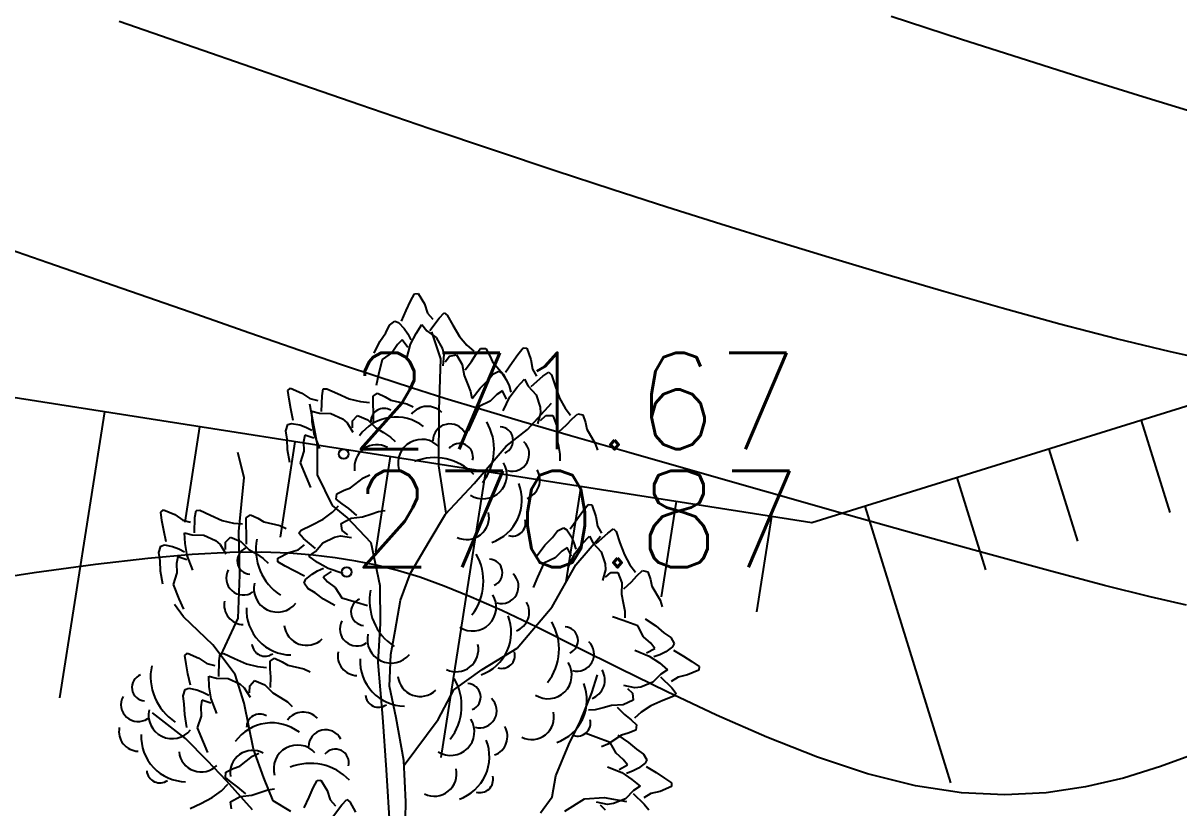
# Model space of a CAD drawing. Extents: x 524954 to 526204, y 9523489 to 9524010.
# Drawn here: x 525257.37 to 525269.35, y 9523710.71 to 9523718.84 of the extents above; entities that cross this region are included whole.
import ezdxf

# ---------------------------------------------------------------- set-up
doc = ezdxf.new("R2010")
doc.units = 0
doc.header["$PDMODE"] = 33
doc.header["$PDSIZE"] = 0.1
doc.linetypes.add('ACAD_ISO12W100', pattern=[21, 12, -3, 0, -3, 0, -3])
for name, color, linetype in [('Arbre', 34, 'ACAD_ISO12W100'), ('CN_01_00', 3, 'Continuous'), ('CN_02_00', 4, 'Continuous'), ('Haut_Talus', 30, 'Continuous'), ('Talus', 2, 'Continuous'), ('TopoAlt', 3, 'Continuous'), ('TOPOJIS', 7, 'Continuous')]:
    doc.layers.add(name, color=color, linetype=linetype)
doc.styles.add('Simplex 1.0', font='Simplex.shx', dxfattribs={"width": 0.99, "height": 1})

# ---------------------------------------------------------------- blocks, each defined once
blk = doc.blocks.new('TCPOINT M')
at = {"color": 0}
blk.add_point((0, 0), dxfattribs=at)
at = {"layer": 'TopoAlt', "style": 'Simplex 1.0', "width": 0.99}
blk.add_attdef('ALT', (0.15, 0.15), '', height=1, dxfattribs=at)
blk = doc.blocks.new('v088')
at = {"linetype": 'Continuous'}
for p, q in [((-0.024, 12.318), (0.016, 12.396)), ((0.016, 12.396), (0.055, 12.4)), ((0.055, 12.4), (0.118, 12.291)), ((-0.069, 12.224), (-0.024, 12.318)), ((0.118, 12.291), (0.152, 12.195)), ((-0.243, 12.069), (-0.188, 12.111)), ((-0.188, 12.111), (-0.15, 12.099)), ((-0.118, 12.113), (-0.069, 12.224)), ((0.152, 12.195), (0.207, 12.131)), ((0.175, 12.015), (0.272, 12.144)), ((0.272, 12.144), (0.324, 12.197)), ((0.324, 12.197), (0.356, 12.175)), ((0.356, 12.175), (0.415, 12.069)), ((-0.344, 11.901), (-0.283, 11.991)), ((-0.283, 11.991), (-0.243, 12.069)), ((-0.15, 12.099), (-0.092, 12.035)), ((-0.092, 12.035), (-0.054, 11.98)), ((0.032, 11.984), (0.092, 12.078)), ((0.092, 12.078), (0.144, 12.013)), ((0.144, 12.013), (0.24, 11.942)), ((0.29, 11.722), (0.197, 12)), ((0.415, 12.069), (0.484, 11.953)), ((-0.403, 11.78), (-0.344, 11.901)), ((-0.162, 11.869), (-0.217, 11.788)), ((-0.112, 11.918), (-0.162, 11.869)), ((-0.054, 11.839), (-0.112, 11.918)), ((-0.066, 11.715), (-0.025, 11.872)), ((-0.054, 11.98), (-0.022, 11.919)), ((-0.025, 11.872), (0.032, 11.984)), ((0.24, 11.942), (0.305, 11.825)), ((0.484, 11.953), (0.56, 11.862)), ((-0.217, 11.788), (-0.32, 11.714)), ((0.305, 11.825), (0.32, 11.765)), ((0.32, 11.765), (0.311, 11.65)), ((0.334, 11.69), (0.378, 11.749)), ((0.378, 11.749), (0.45, 11.762)), ((0.45, 11.762), (0.511, 11.664)), ((0.56, 11.862), (0.63, 11.801)), ((0.608, 11.694), (0.653, 11.766)), ((0.653, 11.766), (0.699, 11.829)), ((0.699, 11.829), (0.754, 11.828)), ((0.754, 11.828), (0.796, 11.754)), ((0.796, 11.754), (0.824, 11.689)), ((1.027, 11.683), (1.089, 11.768)), ((1.089, 11.768), (1.142, 11.837)), ((1.142, 11.837), (1.181, 11.833)), ((1.181, 11.833), (1.223, 11.714)), ((-0.32, 11.714), (-0.357, 11.558)), ((0.27, 11.193), (0.29, 11.722)), ((0.511, 11.664), (0.53, 11.547)), ((0.542, 11.608), (0.608, 11.694)), ((0.824, 11.689), (0.934, 11.561)), ((0.958, 11.583), (1.027, 11.683)), ((1.223, 11.714), (1.239, 11.614)), ((-0.357, 11.558), (-0.382, 11.444)), ((0.53, 11.547), (0.565, 11.463)), ((0.773, 11.494), (0.827, 11.564)), ((0.827, 11.564), (0.889, 11.595)), ((0.889, 11.595), (0.923, 11.575)), ((0.923, 11.575), (0.969, 11.502)), ((0.934, 11.561), (0.97, 11.497)), ((1.081, 11.429), (1.158, 11.51)), ((1.158, 11.51), (1.196, 11.437)), ((1.227, 11.433), (1.346, 11.541)), ((1.239, 11.614), (1.281, 11.541)), ((1.346, 11.541), (1.408, 11.583)), ((1.408, 11.583), (1.435, 11.556)), ((1.435, 11.556), (1.473, 11.441)), ((-1.299, 11.392), (-1.27, 11.417)), ((-1.285, 11.305), (-1.299, 11.392)), ((-1.27, 11.417), (-1.154, 11.366)), ((-0.943, 11.337), (-0.932, 11.411)), ((-0.932, 11.411), (-0.894, 11.412)), ((-0.894, 11.412), (-0.784, 11.361)), ((0.565, 11.463), (0.596, 11.383)), ((0.615, 11.31), (0.696, 11.418)), ((0.696, 11.418), (0.773, 11.494)), ((0.927, 11.391), (0.869, 11.352)), ((0.969, 11.302), (0.927, 11.391)), ((0.969, 11.502), (0.996, 11.441)), ((0.996, 11.441), (1.016, 11.375)), ((1.004, 11.329), (1.081, 11.429)), ((1.196, 11.437), (1.277, 11.348)), ((1.473, 11.441), (1.519, 11.314)), ((-1.266, 11.203), (-1.285, 11.305)), ((-1.154, 11.366), (-1.07, 11.309)), ((-1.07, 11.309), (-0.988, 11.29)), ((-0.947, 11.176), (-0.943, 11.337)), ((-0.784, 11.361), (-0.66, 11.307)), ((-0.66, 11.307), (-0.544, 11.278)), ((-0.544, 11.278), (-0.452, 11.27)), ((-0.413, 11.333), (-0.367, 11.365)), ((-0.413, 11.254), (-0.413, 11.333)), ((-0.367, 11.365), (-0.29, 11.329)), ((-0.29, 11.329), (-0.229, 11.292)), ((-0.229, 11.292), (-0.065, 11.254)), ((0.596, 11.383), (0.609, 11.315)), ((0.8, 11.283), (0.685, 11.229)), ((0.869, 11.352), (0.8, 11.283)), ((0.935, 11.183), (1.004, 11.329)), ((1.277, 11.348), (1.319, 11.221)), ((1.519, 11.314), (1.577, 11.21)), ((-1.241, 11.084), (-1.266, 11.203)), ((-0.991, 10.831), (-1.069, 11.252)), ((-1.05, 11.179), (-0.971, 11.157)), ((-1.044, 11.067), (-1.05, 11.179)), ((-0.971, 11.157), (-0.851, 11.155)), ((-0.851, 11.155), (-0.73, 11.098)), ((-0.408, 11.17), (-0.413, 11.254)), ((-0.41, 11.061), (-0.408, 11.17)), ((-0.065, 11.254), (0.001, 11.223)), ((0.269, 10.614), (0.27, 11.193)), ((0.685, 11.229), (0.619, 11.083)), ((1.188, 10.988), (1.437, 11.261)), ((1.323, 11.16), (1.292, 11.048)), ((1.319, 11.221), (1.323, 11.16)), ((1.577, 11.21), (1.635, 11.137)), ((1.65, 11.098), (1.708, 11.152)), ((1.708, 11.152), (1.762, 11.141)), ((-1.317, 10.975), (-1.297, 11.041)), ((-1.297, 11.041), (-1.259, 11.053)), ((-1.259, 11.053), (-1.174, 11.037)), ((-1.174, 11.037), (-1.111, 11.014)), ((-1.024, 10.943), (-1.044, 11.067)), ((-0.73, 11.098), (-0.682, 11.059)), ((-0.682, 11.059), (-0.622, 10.96)), ((-0.626, 11.08), (-0.576, 11.133)), ((-0.626, 11.006), (-0.626, 11.08)), ((-0.576, 11.133), (-0.468, 11.09)), ((-0.468, 11.09), (-0.384, 11.005)), ((0.619, 11.083), (0.573, 10.975)), ((1.323, 11.083), (1.377, 11.133)), ((1.377, 11.133), (1.45, 11.133)), ((1.45, 11.133), (1.492, 11.025)), ((1.512, 10.964), (1.592, 11.037)), ((1.592, 11.037), (1.65, 11.098)), ((1.762, 11.141), (1.789, 11.06)), ((1.789, 11.06), (1.804, 10.991)), ((-1.303, 10.889), (-1.317, 10.975)), ((-1.122, 10.929), (-1.134, 10.861)), ((-1.029, 10.899), (-1.122, 10.929)), ((-1.111, 11.014), (-1.05, 10.983)), ((-0.966, 10.792), (-1.024, 10.943)), ((-0.384, 11.005), (-0.307, 10.958)), ((-0.307, 10.958), (-0.234, 10.911)), ((-0.234, 10.911), (-0.184, 10.864)), ((0.968, 10.816), (1.188, 10.988)), ((1.492, 11.025), (1.489, 10.906)), ((1.804, 10.991), (1.889, 10.844)), ((-1.3, 10.78), (-1.303, 10.889)), ((-1.134, 10.861), (-1.131, 10.763)), ((-0.991, 10.52), (-0.991, 10.831)), ((0.634, 10.429), (0.968, 10.816)), ((1.489, 10.906), (1.508, 10.818)), ((1.508, 10.818), (1.523, 10.733)), ((1.889, 10.844), (1.912, 10.775)), ((-1.749, 10.491), (-1.817, 10.751)), ((-1.277, 10.647), (-1.3, 10.78)), ((-1.131, 10.763), (-1.171, 10.642)), ((1.523, 10.733), (1.523, 10.664)), ((-1.171, 10.642), (-1.109, 10.494)), ((0.345, 10.122), (0.269, 10.614)), ((-1.806, 9.931), (-1.749, 10.491)), ((-1.109, 10.494), (-1.063, 10.387)), ((-0.835, 10.2), (-0.991, 10.52)), ((-0.648, 10.385), (-0.514, 10.488)), ((-0.514, 10.488), (-0.448, 10.519)), ((0.336, 10.112), (0.634, 10.429)), ((-0.796, 10.268), (-0.791, 10.323)), ((-0.791, 10.323), (-0.715, 10.36)), ((-0.715, 10.36), (-0.648, 10.385)), ((-0.836, 10.131), (-0.771, 10.198)), ((-0.683, 10.078), (-0.835, 10.2)), ((-0.735, 10.218), (-0.796, 10.268)), ((-0.666, 10.169), (-0.735, 10.218)), ((1.762, 10.142), (1.816, 10.212)), ((1.816, 10.212), (1.854, 10.208)), ((1.854, 10.208), (1.896, 10.089)), ((-2.616, 10.132), (-2.587, 10.158)), ((-2.603, 10.046), (-2.616, 10.132)), ((-2.587, 10.158), (-2.471, 10.107)), ((-2.471, 10.107), (-2.388, 10.049)), ((-2.264, 9.917), (-2.261, 10.077)), ((-2.261, 10.077), (-2.249, 10.151)), ((-2.249, 10.151), (-2.211, 10.152)), ((-2.211, 10.152), (-2.101, 10.101)), ((-2.101, 10.101), (-1.977, 10.047)), ((-1.731, 9.995), (-1.73, 10.074)), ((-1.73, 10.074), (-1.685, 10.105)), ((-1.685, 10.105), (-1.608, 10.069)), ((-1.608, 10.069), (-1.547, 10.033)), ((-0.931, 10.06), (-0.836, 10.131)), ((-0.743, 10.015), (-0.642, 10.071)), ((-0.435, 9.816), (-0.683, 10.078)), ((-0.583, 10.098), (-0.666, 10.169)), ((-0.642, 10.071), (-0.523, 10.083)), ((-0.523, 10.083), (-0.438, 10.113)), ((-0.438, 10.113), (-0.356, 10.14)), ((-0.356, 10.14), (-0.287, 10.149)), ((0.168, 9.829), (0.336, 10.112)), ((1.7, 10.058), (1.762, 10.142)), ((1.896, 10.089), (1.912, 9.989)), ((-2.583, 9.943), (-2.603, 10.046)), ((-2.388, 10.049), (-2.306, 10.03)), ((-1.977, 10.047), (-1.862, 10.018)), ((-1.862, 10.018), (-1.769, 10.01)), ((-1.725, 9.911), (-1.731, 9.995)), ((-1.547, 10.033), (-1.382, 9.994)), ((-1.382, 9.994), (-1.316, 9.963)), ((-1.161, 9.945), (-1.051, 9.998)), ((-1.051, 9.998), (-0.931, 10.06)), ((-0.734, 9.943), (-0.743, 10.015)), ((1.5, 9.939), (1.562, 9.969)), ((1.562, 9.969), (1.596, 9.95)), ((1.596, 9.95), (1.643, 9.877)), ((1.631, 9.958), (1.7, 10.058)), ((1.912, 9.989), (1.954, 9.915)), ((2.019, 9.915), (2.081, 9.958)), ((2.081, 9.958), (2.108, 9.931)), ((-2.558, 9.824), (-2.583, 9.943)), ((-2.368, 9.919), (-2.288, 9.897)), ((-2.362, 9.808), (-2.368, 9.919)), ((-2.288, 9.897), (-2.168, 9.895)), ((-2.168, 9.895), (-2.047, 9.839)), ((-2.047, 9.839), (-2, 9.799)), ((-1.943, 9.82), (-1.893, 9.873)), ((-1.893, 9.873), (-1.786, 9.83)), ((-1.797, 9.483), (-1.806, 9.931)), ((-1.786, 9.83), (-1.702, 9.745)), ((-1.728, 9.802), (-1.725, 9.911)), ((-1.184, 9.915), (-1.161, 9.945)), ((-1.134, 9.859), (-1.184, 9.915)), ((-1.012, 9.755), (-1.134, 9.859)), ((-0.934, 9.816), (-0.814, 9.874)), ((-0.814, 9.874), (-0.753, 9.886)), ((-0.753, 9.886), (-0.639, 9.87)), ((-0.677, 9.896), (-0.734, 9.943)), ((-0.025, 9.501), (0.168, 9.829)), ((1.369, 9.792), (1.446, 9.869)), ((1.446, 9.869), (1.5, 9.939)), ((1.643, 9.877), (1.669, 9.815)), ((1.69, 9.587), (1.945, 9.885)), ((1.754, 9.804), (1.831, 9.885)), ((1.831, 9.885), (1.869, 9.812)), ((1.9, 9.808), (2.019, 9.915)), ((2.108, 9.931), (2.146, 9.815)), ((-2.634, 9.715), (-2.614, 9.781)), ((-2.621, 9.629), (-2.634, 9.715)), ((-2.614, 9.781), (-2.576, 9.793)), ((-2.576, 9.793), (-2.492, 9.777)), ((-2.492, 9.777), (-2.428, 9.754)), ((-2.428, 9.754), (-2.368, 9.723)), ((-2.342, 9.683), (-2.362, 9.808)), ((-2, 9.799), (-1.94, 9.7)), ((-1.944, 9.746), (-1.943, 9.82)), ((-1.702, 9.745), (-1.624, 9.699)), ((-1.402, 9.657), (-1.289, 9.715)), ((-1.289, 9.715), (-1.192, 9.743)), ((-1.192, 9.743), (-1.125, 9.794)), ((-1.079, 9.676), (-1.011, 9.724)), ((-1.011, 9.724), (-0.934, 9.816)), ((-0.339, 9.37), (-0.435, 9.816)), ((1.289, 9.685), (1.369, 9.792)), ((1.542, 9.727), (1.473, 9.658)), ((1.6, 9.765), (1.542, 9.727)), ((1.643, 9.677), (1.6, 9.765)), ((1.669, 9.815), (1.689, 9.75)), ((1.677, 9.704), (1.754, 9.804)), ((1.869, 9.812), (1.95, 9.723)), ((1.95, 9.723), (1.993, 9.596)), ((2.146, 9.815), (2.193, 9.689)), ((-2.617, 9.52), (-2.621, 9.629)), ((-2.439, 9.669), (-2.451, 9.601)), ((-2.451, 9.601), (-2.448, 9.503)), ((-2.346, 9.639), (-2.439, 9.669)), ((-2.283, 9.532), (-2.342, 9.683)), ((-1.624, 9.699), (-1.552, 9.652)), ((-1.552, 9.652), (-1.502, 9.604)), ((-1.401, 9.619), (-1.402, 9.657)), ((-1.325, 9.574), (-1.401, 9.619)), ((-0.989, 9.611), (-1.079, 9.676)), ((-0.88, 9.547), (-0.989, 9.611)), ((1.358, 9.604), (1.292, 9.458)), ((1.473, 9.658), (1.358, 9.604)), ((1.608, 9.558), (1.677, 9.704)), ((1.993, 9.596), (1.996, 9.535)), ((2.193, 9.689), (2.25, 9.585)), ((-2.595, 9.387), (-2.617, 9.52)), ((-2.448, 9.503), (-2.488, 9.382)), ((-1.812, 9.035), (-1.797, 9.483)), ((-1.233, 9.524), (-1.325, 9.574)), ((-1.125, 9.469), (-1.233, 9.524)), ((-1.113, 9.435), (-1.047, 9.49)), ((-1.047, 9.49), (-0.989, 9.525)), ((-0.989, 9.525), (-0.927, 9.553)), ((-0.848, 9.516), (-0.931, 9.463)), ((-0.726, 9.498), (-0.88, 9.547)), ((-0.131, 9.219), (-0.025, 9.501)), ((1.444, 9.153), (1.69, 9.587)), ((1.996, 9.535), (1.966, 9.423)), ((1.996, 9.458), (2.05, 9.508)), ((2.05, 9.508), (2.123, 9.508)), ((2.123, 9.508), (2.166, 9.4)), ((2.25, 9.585), (2.308, 9.512)), ((2.266, 9.412), (2.323, 9.473)), ((2.323, 9.473), (2.381, 9.527)), ((2.381, 9.527), (2.435, 9.515)), ((2.435, 9.515), (2.462, 9.435)), ((-2.488, 9.382), (-2.427, 9.234)), ((-1.128, 9.398), (-1.113, 9.435)), ((-1.089, 9.341), (-1.128, 9.398)), ((-0.931, 9.463), (-0.885, 9.411)), ((-0.885, 9.411), (-0.807, 9.351)), ((-0.807, 9.351), (-0.739, 9.244)), ((-0.337, 8.979), (-0.339, 9.37)), ((1.292, 9.458), (1.246, 9.35)), ((2.166, 9.4), (2.162, 9.281)), ((2.185, 9.338), (2.266, 9.412)), ((2.462, 9.435), (2.477, 9.365)), ((2.477, 9.365), (2.562, 9.219)), ((-2.427, 9.234), (-2.38, 9.127)), ((-1.014, 9.297), (-1.089, 9.341)), ((-0.927, 9.231), (-1.014, 9.297)), ((-0.81, 9.165), (-0.927, 9.231)), ((-0.739, 9.244), (-0.586, 9.198)), ((2.162, 9.281), (2.181, 9.192)), ((-2.378, 9.048), (-2.474, 9.177)), ((-0.586, 9.198), (-0.473, 9.166)), ((-0.186, 8.901), (-0.131, 9.219)), ((1.08, 8.722), (1.444, 9.153)), ((2.181, 9.192), (2.196, 9.108)), ((2.562, 9.219), (2.585, 9.15)), ((-2.074, 8.756), (-2.378, 9.048)), ((-1.992, 8.647), (-1.812, 9.035)), ((2.18, 9.009), (2.07, 9.048)), ((2.33, 8.953), (2.18, 9.009)), ((2.196, 9.108), (2.196, 9.038)), ((2.406, 9.027), (2.519, 8.953)), ((-0.36, 8.574), (-0.337, 8.979)), ((-0.231, 8.658), (-0.186, 8.901)), ((2.391, 8.841), (2.33, 8.953)), ((2.519, 8.953), (2.601, 8.881)), ((2.601, 8.881), (2.673, 8.832)), ((-1.843, 8.45), (-2.074, 8.756)), ((2.465, 8.776), (2.391, 8.841)), ((2.507, 8.721), (2.465, 8.776)), ((2.673, 8.832), (2.708, 8.773)), ((2.708, 8.773), (2.691, 8.737)), ((-2.366, 8.647), (-2.337, 8.672)), ((-2.353, 8.56), (-2.366, 8.647)), ((-2.337, 8.672), (-2.221, 8.621)), ((-2.011, 8.592), (-1.999, 8.665)), ((-1.999, 8.665), (-1.961, 8.666)), ((-1.961, 8.666), (-1.851, 8.615)), ((-0.243, 8.328), (-0.231, 8.658)), ((0.718, 8.503), (1.08, 8.722)), ((2.3, 8.701), (2.45, 8.641)), ((2.421, 8.673), (2.507, 8.721)), ((2.45, 8.641), (2.555, 8.57)), ((2.561, 8.655), (2.497, 8.632)), ((2.621, 8.686), (2.561, 8.655)), ((2.691, 8.737), (2.621, 8.686)), ((2.701, 8.703), (2.805, 8.64)), ((2.805, 8.64), (2.893, 8.584)), ((-2.333, 8.457), (-2.353, 8.56)), ((-2.221, 8.621), (-2.138, 8.563)), ((-2.138, 8.563), (-2.056, 8.544)), ((-2.014, 8.431), (-2.011, 8.592)), ((-1.851, 8.615), (-1.727, 8.562)), ((-1.727, 8.562), (-1.612, 8.532)), ((-1.612, 8.532), (-1.519, 8.524)), ((-1.481, 8.509), (-1.48, 8.588)), ((-1.48, 8.588), (-1.435, 8.619)), ((-1.435, 8.619), (-1.357, 8.583)), ((-1.357, 8.583), (-1.297, 8.547)), ((-1.297, 8.547), (-1.132, 8.508)), ((-0.311, 8.009), (-0.36, 8.574)), ((2.555, 8.57), (2.64, 8.498)), ((2.893, 8.584), (2.966, 8.534)), ((2.966, 8.534), (2.964, 8.496)), ((-2.308, 8.338), (-2.333, 8.457)), ((-2.118, 8.433), (-2.038, 8.411)), ((-2.112, 8.322), (-2.118, 8.433)), ((-2.038, 8.411), (-1.918, 8.409)), ((-1.918, 8.409), (-1.797, 8.353)), ((-1.75, 8.153), (-1.843, 8.45)), ((-1.475, 8.425), (-1.481, 8.509)), ((-1.478, 8.316), (-1.475, 8.425)), ((-1.132, 8.508), (-1.066, 8.477)), ((0.424, 8.292), (0.718, 8.503)), ((1.855, 8.26), (1.913, 8.447)), ((2.57, 8.455), (2.487, 8.369)), ((2.568, 8.425), (2.683, 8.312)), ((2.64, 8.498), (2.57, 8.455)), ((2.749, 8.424), (2.679, 8.378)), ((2.848, 8.446), (2.749, 8.424)), ((2.964, 8.496), (2.848, 8.446)), ((-2.384, 8.23), (-2.364, 8.296)), ((-2.364, 8.296), (-2.326, 8.308)), ((-2.326, 8.308), (-2.242, 8.291)), ((-2.242, 8.291), (-2.178, 8.268)), ((-2.092, 8.197), (-2.112, 8.322)), ((-1.797, 8.353), (-1.75, 8.313)), ((-1.75, 8.313), (-1.69, 8.215)), ((-1.694, 8.261), (-1.693, 8.334)), ((-1.693, 8.334), (-1.643, 8.387)), ((-1.643, 8.387), (-1.536, 8.344)), ((-1.536, 8.344), (-1.452, 8.259)), ((-0.174, 8), (-0.243, 8.328)), ((0.262, 7.984), (0.424, 8.292)), ((2.301, 8.311), (2.188, 8.335)), ((2.225, 8.306), (2.278, 8.256)), ((2.362, 8.319), (2.301, 8.311)), ((2.487, 8.369), (2.362, 8.319)), ((2.683, 8.312), (2.729, 8.254)), ((-2.371, 8.143), (-2.384, 8.23)), ((-2.189, 8.184), (-2.201, 8.115)), ((-2.096, 8.154), (-2.189, 8.184)), ((-2.178, 8.268), (-2.118, 8.237)), ((-2.033, 8.047), (-2.092, 8.197)), ((-1.653, 7.676), (-1.75, 8.153)), ((-1.452, 8.259), (-1.374, 8.213)), ((-1.374, 8.213), (-1.302, 8.166)), ((-1.302, 8.166), (-1.252, 8.118)), ((1.736, 7.971), (1.855, 8.26)), ((2.282, 8.183), (2.178, 8.134)), ((2.278, 8.256), (2.282, 8.183)), ((2.591, 8.179), (2.467, 8.125)), ((2.704, 8.225), (2.591, 8.179)), ((2.729, 8.254), (2.704, 8.225)), ((-2.358, 7.786), (-2.7, 8.052)), ((-2.367, 8.034), (-2.371, 8.143)), ((-2.345, 7.902), (-2.367, 8.034)), ((-2.201, 8.115), (-2.198, 8.017)), ((1.888, 8.085), (1.819, 8.08)), ((1.971, 8.105), (1.888, 8.085)), ((2.058, 8.13), (1.971, 8.105)), ((2.178, 8.134), (2.058, 8.13)), ((2.117, 8.111), (2.195, 8.035)), ((2.195, 8.035), (2.261, 7.981)), ((2.367, 8.061), (2.298, 7.999)), ((2.467, 8.125), (2.367, 8.061)), ((-2.198, 8.017), (-2.238, 7.897)), ((-0.274, 7.463), (-0.311, 8.009)), ((-0.096, 7.56), (-0.174, 8)), ((-0.093, 7.509), (0.262, 7.984)), ((1.617, 7.726), (1.736, 7.971)), ((2.261, 7.981), (2.318, 7.927)), ((2.318, 7.927), (2.31, 7.872)), ((-2.238, 7.897), (-2.177, 7.749)), ((1.896, 7.802), (1.786, 7.841)), ((2.046, 7.746), (1.896, 7.802)), ((2.163, 7.821), (2.022, 7.727)), ((2.123, 7.82), (2.235, 7.746)), ((2.231, 7.841), (2.163, 7.821)), ((2.31, 7.872), (2.231, 7.841)), ((-2.129, 7.554), (-2.358, 7.786)), ((-2.177, 7.749), (-2.13, 7.641)), ((-1.547, 7.38), (-1.653, 7.676)), ((1.481, 7.4), (1.617, 7.726)), ((2.022, 7.727), (1.955, 7.7)), ((2.107, 7.634), (2.046, 7.746)), ((2.235, 7.746), (2.317, 7.675)), ((2.317, 7.675), (2.389, 7.625)), ((-1.932, 7.347), (-2.129, 7.554)), ((-1.797, 7.5), (-1.663, 7.603)), ((-1.663, 7.603), (-1.598, 7.634)), ((-0.075, 7.131), (-0.096, 7.56)), ((2.181, 7.57), (2.107, 7.634)), ((2.223, 7.514), (2.181, 7.57)), ((2.389, 7.625), (2.424, 7.566)), ((2.424, 7.566), (2.407, 7.53)), ((-1.945, 7.383), (-1.94, 7.438)), ((-1.94, 7.438), (-1.864, 7.475)), ((-1.864, 7.475), (-1.797, 7.5)), ((-0.237, 6.848), (-0.274, 7.463)), ((2.016, 7.494), (2.166, 7.434)), ((2.137, 7.467), (2.223, 7.514)), ((2.166, 7.434), (2.271, 7.363)), ((2.277, 7.448), (2.213, 7.425)), ((2.337, 7.479), (2.277, 7.448)), ((2.407, 7.53), (2.337, 7.479)), ((2.417, 7.496), (2.521, 7.433)), ((2.521, 7.433), (2.609, 7.377)), ((-1.985, 7.246), (-1.92, 7.313)), ((-1.884, 7.333), (-1.945, 7.383)), ((-1.665, 7.048), (-1.932, 7.347)), ((-1.815, 7.284), (-1.884, 7.333)), ((-1.449, 7.14), (-1.547, 7.38)), ((-1.034, 7.275), (-0.994, 7.353)), ((-0.994, 7.353), (-0.955, 7.356)), ((-0.955, 7.356), (-0.891, 7.247)), ((1.442, 7.181), (1.481, 7.4)), ((2.271, 7.363), (2.357, 7.292)), ((2.609, 7.377), (2.682, 7.328)), ((2.682, 7.328), (2.68, 7.289)), ((-2.081, 7.175), (-1.985, 7.246)), ((-1.732, 7.213), (-1.815, 7.284)), ((-1.791, 7.186), (-1.672, 7.198)), ((-1.672, 7.198), (-1.587, 7.228)), ((-1.587, 7.228), (-1.505, 7.255)), ((-1.505, 7.255), (-1.436, 7.264)), ((-1.078, 7.18), (-1.034, 7.275)), ((-0.891, 7.247), (-0.858, 7.151)), ((2.286, 7.249), (2.203, 7.162)), ((2.284, 7.218), (2.399, 7.105)), ((2.357, 7.292), (2.286, 7.249)), ((2.465, 7.218), (2.395, 7.171)), ((2.564, 7.239), (2.465, 7.218)), ((2.68, 7.289), (2.564, 7.239)), ((-2.31, 7.06), (-2.2, 7.113)), ((-2.2, 7.113), (-2.081, 7.175)), ((-1.892, 7.13), (-1.791, 7.186)), ((-1.883, 7.058), (-1.892, 7.13)), ((-1.266, 7.031), (-1.449, 7.14)), ((-1.128, 7.069), (-1.078, 7.18)), ((-0.858, 7.151), (-0.802, 7.088)), ((-0.835, 6.972), (-0.738, 7.1)), ((-0.738, 7.1), (-0.686, 7.153)), ((-0.686, 7.153), (-0.654, 7.131)), ((-0.654, 7.131), (-0.595, 7.025)), ((-0.084, 6.677), (-0.075, 7.131)), ((1.321, 7.017), (1.442, 7.181)), ((1.575, 7.035), (1.778, 7.163)), ((1.778, 7.163), (1.983, 7.174)), ((2.018, 7.104), (1.904, 7.128)), ((1.941, 7.1), (1.994, 7.049)), ((1.983, 7.174), (2.214, 7.135)), ((2.079, 7.112), (2.018, 7.104)), ((2.203, 7.162), (2.079, 7.112)), ((2.399, 7.105), (2.445, 7.047))]:
    blk.add_line(p, q, dxfattribs=at)
for centre, major_axis, start_param, end_param in [((-0.3, 11.072), (0.0964, 0.0964), 0.254619, 2.377018), ((0.15, 11.024), (0.145, 0.145), 6.263619, 7.998733), ((-0.176, 10.651), (0.33, 0.33), 0.12682, 1.733702), ((0.383, 10.87), (-0.125, 0.125), 4.396235, 7.060094), ((0.275, 10.786), (0.4, 0.4), 4.836335, 6.022049), ((0.091, 10.641), (0.174, 0.174), 6.236163, 8.918901), ((0.899, 10.876), (0.099, 0.099), 4.31771, 7.031286), ((-0.376, 10.6), (0.164, 0.164), 0.282297, 2.520721), ((0.483, 10.705), (-0.099, 0.099), 3.680741, 6.394318), ((1.029, 10.733), (-0.125, 0.125), 2.081137, 4.744996), ((0.223, 10.132), (-0.4, 0.4), 4.689978, 5.875693), ((0.728, 10.517), (-0.174, 0.174), 1.793126, 4.475865), ((1.111, 10.467), (-0.145, 0.145), 2.713295, 4.448408), ((0.662, 10.258), (-0.33, 0.33), 2.69514, 4.302022), ((0.557, 10.08), (0.164, 0.164), 3.478918, 5.717341), ((1.031, 10.021), (0.0964, 0.0964), 3.62262, 5.745019), ((-1.063, 9.743), (0.4, 0.4), 2.158504, 3.344219), ((-1.682, 9.628), (-0.099, 0.099), -0.421529, 2.292047), ((0.165, 9.415), (0.4, 0.4), 4.836335, 6.022049), ((0.788, 9.505), (-0.099, 0.099), 2.746913, 5.46049), ((-1.76, 9.451), (-0.125, 0.125), 0.293965, 2.957824), ((0.918, 9.363), (0.125, 0.125), 3.651933, 6.315792), ((-1.405, 9.343), (0.174, 0.174), 2.133893, 4.816631), ((-0.504, 9.099), (0.099, 0.099), 1.149268, 3.862844), ((0.115, 9.214), (-0.4, 0.4), 0.587708, 1.773422), ((0.617, 9.147), (-0.174, 0.174), 1.793126, 4.475865), ((-1.753, 9.172), (-0.145, 0.145), 0.590553, 2.325666), ((-1.26, 9.119), (0.33, 0.33), 2.307735, 3.914618), ((1.001, 9.096), (-0.145, 0.145), 2.713295, 4.448408), ((-0.582, 8.923), (0.125, 0.125), 1.864761, 4.52862), ((0.552, 8.888), (-0.33, 0.33), 2.69514, 4.302022), ((0.949, 8.713), (-0.4, 0.4), 3.265538, 4.451253), ((-1.104, 8.984), (0.164, 0.164), 2.463212, 4.701636), ((1.572, 8.803), (0.099, 0.099), 4.31771, 7.031286), ((-1.534, 8.776), (0.0964, 0.0964), 2.435534, 4.557933), ((-0.227, 8.814), (0.174, 0.174), 2.133893, 4.816631), ((0.447, 8.71), (-0.164, 0.164), 1.908121, 4.146545), ((1.702, 8.661), (0.125, 0.125), 3.651933, 6.315792), ((-0.575, 8.644), (0.145, 0.145), 2.161349, 3.896462), ((0.921, 8.65), (0.0964, 0.0964), 3.62262, 5.745019), ((-2.155, 8.43), (0.4, 0.4), 2.158504, 3.344219), ((-0.082, 8.59), (0.33, 0.33), 2.307735, 3.914618), ((1.401, 8.445), (0.174, 0.174), 3.363922, 6.046661), ((-2.774, 8.316), (-0.099, 0.099), -0.421529, 2.292047), ((0.074, 8.455), (0.164, 0.164), 2.463212, 4.701636), ((-0.061, 8.127), (-0.4, 0.4), 3.265538, 4.451253), ((1.785, 8.394), (-0.145, 0.145), 2.713295, 4.448408), ((0.562, 8.217), (0.099, 0.099), 4.31771, 7.031286), ((1.336, 8.186), (-0.33, 0.33), 2.69514, 4.302022), ((-2.851, 8.139), (-0.125, 0.125), 0.293965, 2.957824), ((-0.356, 8.247), (0.0964, 0.0964), 2.435534, 4.557933), ((0.692, 8.074), (-0.125, 0.125), 2.081137, 4.744996), ((-2.497, 8.031), (0.174, 0.174), 2.133893, 4.816631), ((-1.589, 7.903), (0.0964, 0.0964), 0.254619, 2.377018), ((-1.138, 7.855), (-0.145, 0.145), 4.692823, 6.427936), ((1.23, 8.008), (0.164, 0.164), 3.478918, 5.717341), ((-1.464, 7.482), (0.33, 0.33), 0.12682, 1.733702), ((0.391, 7.858), (0.174, 0.174), 3.363922, 6.046661), ((1.705, 7.948), (-0.0964, 0.0964), 2.051824, 4.174223), ((-2.844, 7.86), (-0.145, 0.145), 0.590553, 2.325666), ((-2.352, 7.806), (0.33, 0.33), 2.307735, 3.914618), ((-0.906, 7.701), (0.125, 0.125), 5.967031, 8.63089), ((0.775, 7.808), (-0.145, 0.145), 2.713295, 4.448408), ((-1.664, 7.431), (-0.164, 0.164), -1.288499, 0.949924), ((-1.198, 7.473), (-0.174, 0.174), 4.665366, 7.348105), ((-0.805, 7.536), (-0.099, 0.099), 3.680741, 6.394318), ((0.326, 7.599), (0.33, 0.33), 4.265936, 5.872819), ((-2.195, 7.672), (0.164, 0.164), 2.463212, 4.701636), ((-1.066, 6.963), (-0.4, 0.4), 4.689978, 5.875693), ((-2.625, 7.463), (0.0964, 0.0964), 2.435534, 4.557933), ((0.221, 7.421), (0.164, 0.164), 3.478918, 5.717341), ((0.695, 7.362), (-0.0964, 0.0964), 2.051824, 4.174223)]:
    blk.add_ellipse(centre, major_axis=major_axis, ratio=1, start_param=start_param, end_param=end_param, dxfattribs=at)

msp = doc.modelspace()

# ---------------------------------------------------------------- linework, layer by layer
at = {"layer": 'CN_01_00', "flags": 128}
for points, elevation in [([(525269.796, 9523715.321), (525269.266, 9523715.438), (525268.704, 9523715.574), (525268.118, 9523715.726), (525267.519, 9523715.89), (525266.914, 9523716.062), (525266.314, 9523716.238), (525265.727, 9523716.414), (525265.159, 9523716.587), (525264.601, 9523716.76), (525264.044, 9523716.937), (525263.475, 9523717.12), (525262.883, 9523717.315), (525262.257, 9523717.524), (525261.586, 9523717.75), (525260.859, 9523717.999), (525260.068, 9523718.27), (525259.23, 9523718.56), (525258.365, 9523718.86)], 273), ([(525269.531, 9523711.276), (525269.16, 9523711.139), (525268.779, 9523711.021), (525268.385, 9523710.929), (525267.975, 9523710.868), (525267.547, 9523710.846), (525267.097, 9523710.867), (525266.622, 9523710.94), (525266.122, 9523711.066), (525265.605, 9523711.238), (525265.08, 9523711.444), (525264.557, 9523711.673), (525264.047, 9523711.913), (525263.56, 9523712.152), (525263.105, 9523712.379), (525262.693, 9523712.584), (525262.331, 9523712.756), (525262.013, 9523712.897), (525261.733, 9523713.011), (525261.481, 9523713.102), (525261.25, 9523713.172), (525261.032, 9523713.227), (525260.819, 9523713.269), (525260.603, 9523713.303), (525260.376, 9523713.331), (525260.126, 9523713.351), (525259.841, 9523713.361), (525259.51, 9523713.357), (525259.12, 9523713.336), (525258.66, 9523713.296), (525258.117, 9523713.234), (525257.481, 9523713.147), (525256.744, 9523713.034)], 271)]:
    msp.add_lwpolyline(points, dxfattribs=dict(at, elevation=elevation))
at = {"layer": 'CN_02_00', "flags": 128}
for points, elevation in [([(525269.487, 9523717.926), (525268.977, 9523718.081), (525268.41, 9523718.258), (525267.781, 9523718.457), (525267.097, 9523718.676), (525266.367, 9523718.912)], 274), ([(525269.431, 9523712.813), (525269.054, 9523712.898), (525268.581, 9523713.018), (525268, 9523713.172), (525267.331, 9523713.354), (525266.602, 9523713.557), (525265.841, 9523713.77), (525265.077, 9523713.986), (525264.337, 9523714.197), (525263.65, 9523714.394), (525263.044, 9523714.569), (525262.537, 9523714.717), (525262.111, 9523714.843), (525261.739, 9523714.956), (525261.394, 9523715.064), (525261.046, 9523715.178), (525260.67, 9523715.304), (525260.237, 9523715.453), (525259.719, 9523715.633), (525259.098, 9523715.849), (525258.392, 9523716.095), (525257.625, 9523716.36), (525256.824, 9523716.635)], 272)]:
    msp.add_lwpolyline(points, dxfattribs=dict(at, elevation=elevation))
at = {"layer": 'Haut_Talus', "flags": 128}
msp.add_lwpolyline([(525282.591, 9523723.861), (525278.189, 9523721.2), (525277.401, 9523719.424), (525274.125, 9523716.331), (525265.547, 9523713.667), (525254.131, 9523715.455), (525250.861, 9523718.955), (525243.335, 9523722.062), (525238.433, 9523729.449)], dxfattribs=at)
at = {"layer": 'Talus'}
for p, q in [((525258.211, 9523714.816), (525257.746, 9523711.852)), ((525268.96, 9523714.727), (525269.257, 9523713.772)), ((525259.198, 9523714.661), (525259.044, 9523713.673)), ((525260.186, 9523714.506), (525260.032, 9523713.518)), ((525261.174, 9523714.352), (525261.02, 9523713.364)), ((525268.005, 9523714.43), (525268.302, 9523713.475)), ((525262.162, 9523714.197), (525261.698, 9523711.233)), ((525267.05, 9523714.134), (525267.347, 9523713.179)), ((525263.15, 9523714.042), (525262.996, 9523713.054)), ((525264.138, 9523713.887), (525263.984, 9523712.899)), ((525266.095, 9523713.837), (525266.985, 9523710.972)), ((525265.126, 9523713.733), (525264.971, 9523712.745))]:
    msp.add_line(p, q, dxfattribs=at)

# ---------------------------------------------------------------- block references
at = {"layer": 'Arbre'}
msp.add_blockref('v088', (525261.41, 9523703.644), dxfattribs=at)
at = {"layer": 'TOPOJIS'}
ref = msp.add_blockref('TCPOINT M', (525260.692, 9523714.379, 271.67), dxfattribs=at)
ref.add_attrib('ALT', '271.67', (525260.742, 9523714.429, 271.67), dxfattribs={"layer": 'TopoAlt', "height": 1, "style": 'Simplex 1.0', "width": 0.99})
ref = msp.add_blockref('TCPOINT M', (525260.723, 9523713.156, 270.87), dxfattribs=at)
ref.add_attrib('ALT', '270.87', (525260.773, 9523713.206, 270.87), dxfattribs={"layer": 'TopoAlt', "height": 1, "style": 'Simplex 1.0', "width": 0.99})

doc.saveas('drawing.dxf')
